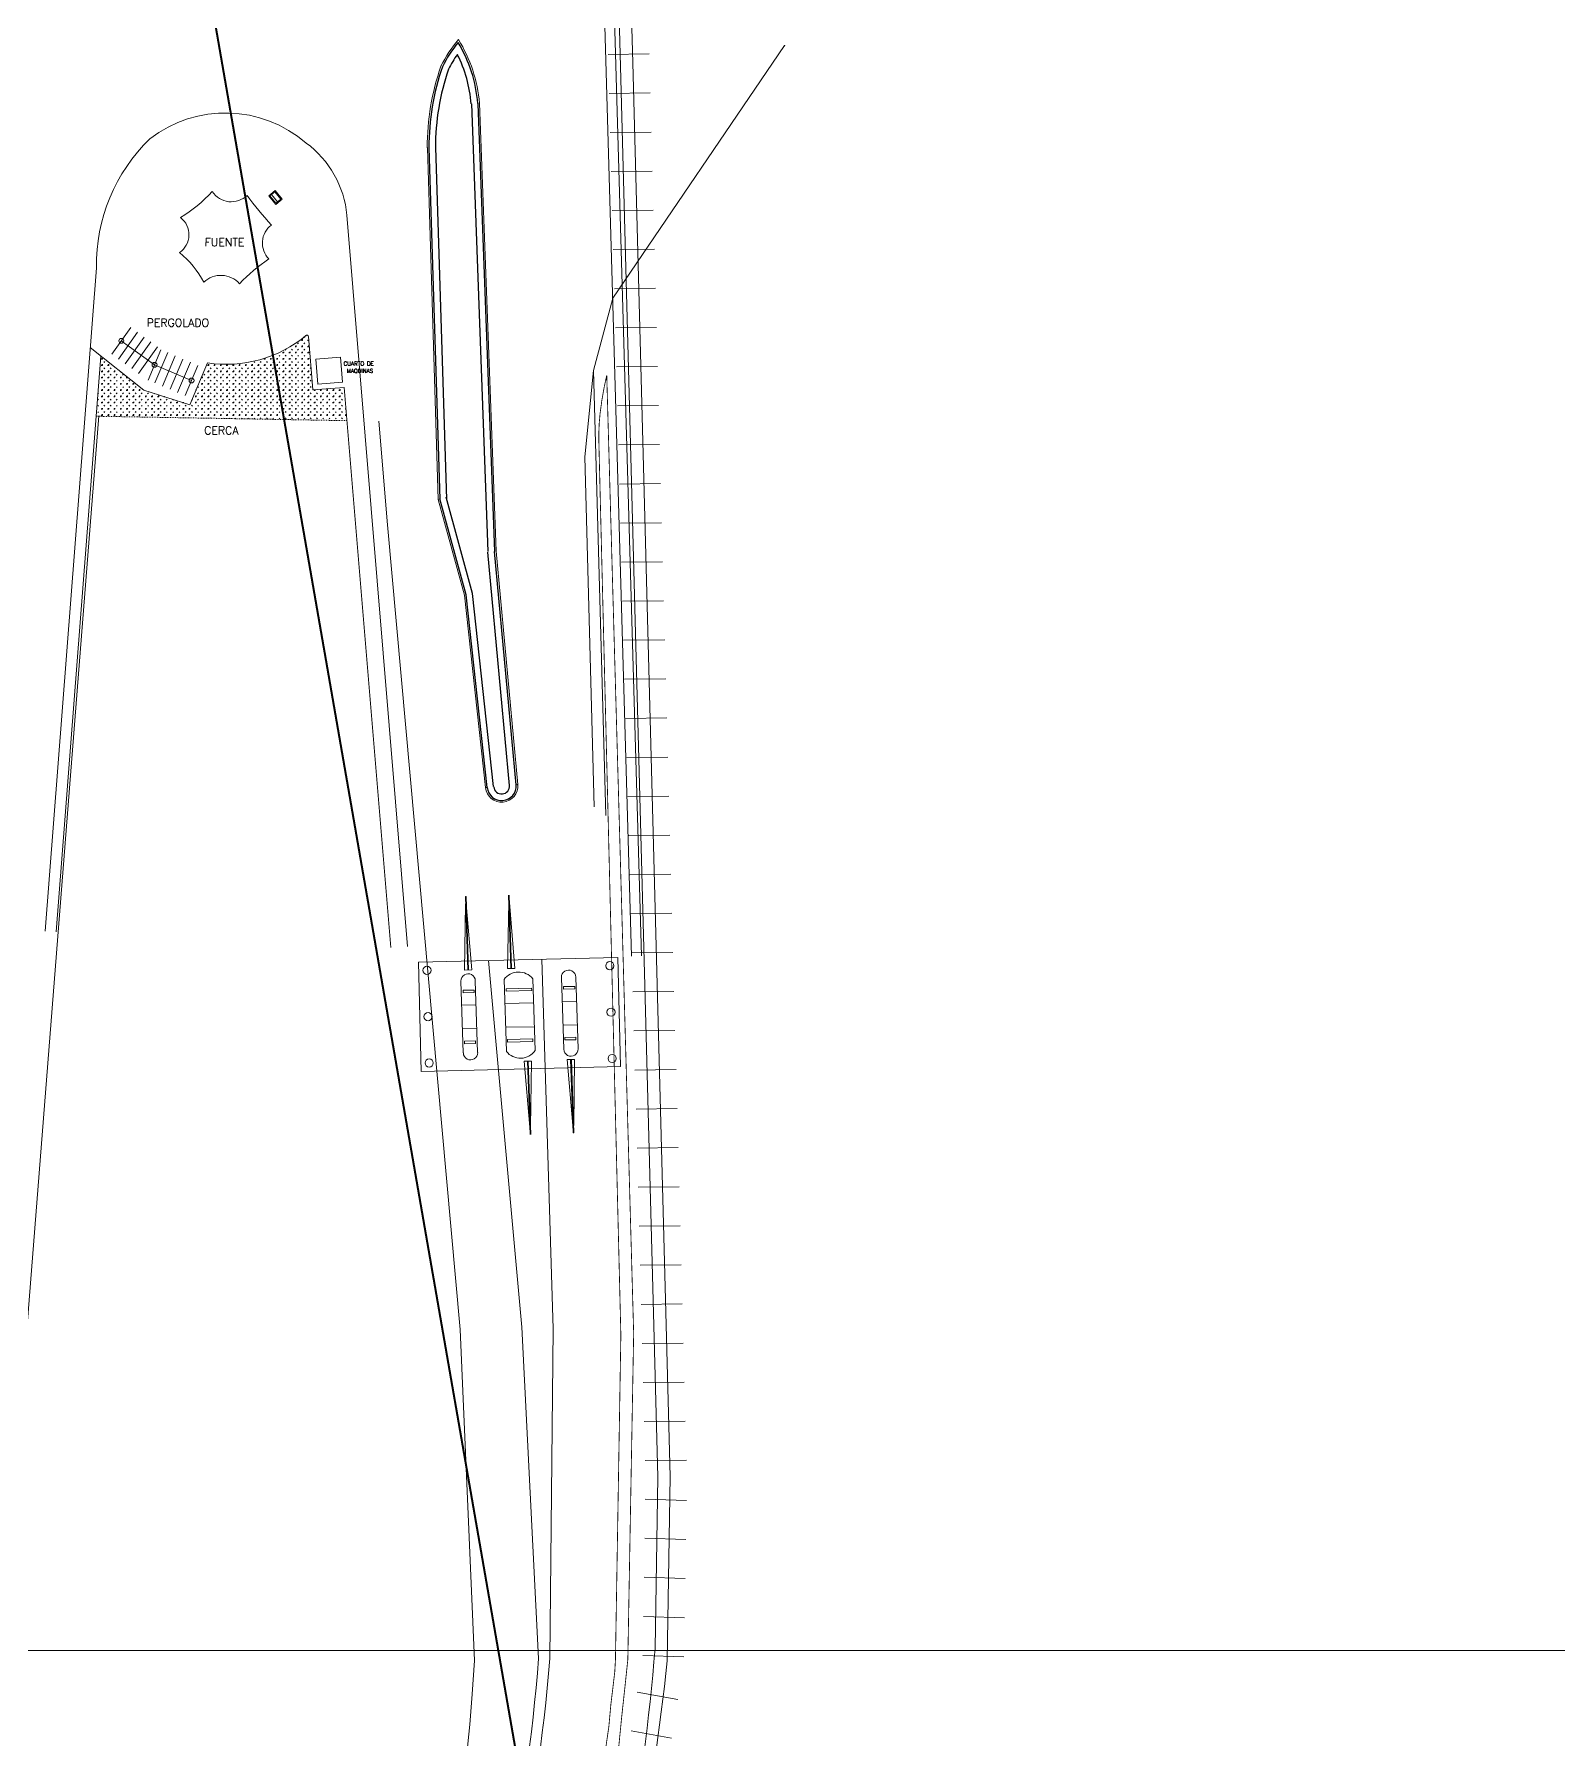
# Model space of a CAD drawing. Header units: millimetres. Extents: x 694000 to 697250, y 2830250 to 2835500.
# Drawn here: x 695037 to 695222.8, y 2832489.1 to 2832696.9 of the extents above; entities that cross this region are included whole.
import ezdxf

# ---------------------------------------------------------------- set-up
doc = ezdxf.new("R2010")
doc.units = ezdxf.units.MM
doc.header["$LTSCALE"] = 0.005
doc.header["$PDSIZE"] = 0.5
doc.linetypes.add('DASHED2', pattern=[9.525, 6.35, -3.175])
doc.layers.get('0').update_dxf_attribs({"lineweight": 9})
for name, color, linetype, lineweight in [('Area Verde', 3, 'Continuous', 30), ('EJE DE COORDENADAS', 8, 'Continuous', 9), ('FERROCARRIL', 44, 'Continuous', 0), ('INFRAESTRUCTURA1', 7, 'Continuous', 0), ('Puntos de Control', 6, 'Continuous', 0)]:
    doc.layers.add(name, color=color, linetype=linetype, lineweight=lineweight)
doc.styles.get("Standard").update_dxf_attribs({"font": 'romans.shx'})

# ---------------------------------------------------------------- blocks, each defined once
blk = doc.blocks.new('VIGA')
at = {"layer": 'FERROCARRIL'}
blk.add_lwpolyline([(-0.06, -3.53), (0.02, 1.47)], dxfattribs=at)

msp = doc.modelspace()

# ---------------------------------------------------------------- hatches: boundary and pattern name
at = {"layer": 'Area Verde', "lineweight": -3}
h = msp.add_hatch(dxfattribs=at)
h.set_pattern_fill('GRASS', color=256, scale=0.03, angle=45, style=0)
h.set_pattern_definition([(135, (0, 0), (-0.76199948061, 6e-17), [0.142875, -0.934755]), (90, (0, 0), (-0.762, 2e-16), [0.142875, -0.619125]), (180, (0, 0), (-2e-16, -0.762), [0.142875, -0.619125])])
h.paths.add_polyline_path([(695075.15, 2832649.79), (695074.82, 2832653.84), (695070.98, 2832653.53), (695070.45, 2832660.04, 0.541965), (695070.15, 2832660.16, -0.212563), (695058.15, 2832656.83), (695055.98, 2832651.72), (695050.39, 2832653.51), (695045.17, 2832657.65), (695044.6, 2832650.33)])

# ---------------------------------------------------------------- linework, layer by layer
for p, q in [((695090.88, 2832578.64), (695089.13, 2832578.6)), ((695097.88, 2832578.87), (695094.38, 2832578.79)), ((695103.12, 2832579.09), (695101.37, 2832579.04)), ((695089.23, 2832575.7), (695090.98, 2832575.74)), ((695094.47, 2832575.89), (695097.97, 2832575.97)), ((695101.47, 2832576.14), (695103.22, 2832576.19))]:
    msp.add_line(p, q)
for points in [[(695089.46, 2832582.86), (695089.6, 2832590.92)], [(695089.87, 2832582.86), (695089.57, 2832591.81)], [(695089.66, 2832591.81), (695089.57, 2832591.81)], [(695089.96, 2832582.87), (695089.66, 2832591.81)], [(695090.36, 2832582.88), (695089.69, 2832590.92)], [(695094.71, 2832583.05), (695094.85, 2832591.11)], [(695095.12, 2832583.05), (695094.82, 2832592)], [(695095.21, 2832583.06), (695094.91, 2832592)], [(695095.61, 2832583.07), (695094.94, 2832591.11)], [(695090.36, 2832582.88), (695089.46, 2832582.86)], [(695095.61, 2832583.07), (695094.71, 2832583.05)], [(695089.32, 2832572.77), (695089.03, 2832581.51)], [(695091.07, 2832572.83), (695090.78, 2832581.57)], [(695094.57, 2832572.96), (695094.28, 2832581.7)], [(695098.07, 2832573.06), (695097.78, 2832581.8)], [(695101.57, 2832573.21), (695101.28, 2832581.96)], [(695103.32, 2832573.27), (695103.02, 2832582.02)], [(695096.74, 2832571.76), (695097.64, 2832571.78)], [(695096.74, 2832571.76), (695097.43, 2832563.72)], [(695097.15, 2832571.77), (695097.46, 2832562.82)], [(695097.24, 2832571.77), (695097.55, 2832562.83)], [(695097.64, 2832571.78), (695097.52, 2832563.72)], [(695101.99, 2832571.96), (695102.89, 2832571.98)], [(695101.99, 2832571.96), (695102.68, 2832563.92)], [(695102.4, 2832571.97), (695102.71, 2832563.02)], [(695102.49, 2832571.97), (695102.8, 2832563.03)], [(695102.89, 2832571.98), (695102.77, 2832563.92)], [(695102.71, 2832563.02), (695102.8, 2832563.03)]]:
    msp.add_lwpolyline(points)
for points in [[(695083.86, 2832583.82), (695084.19, 2832570.52), (695108.48, 2832571.11), (695108.16, 2832584.41)], [(695097.65, 2832580.67), (695094.54, 2832580.59), (695094.55, 2832580.29), (695097.66, 2832580.37)], [(695102.9, 2832580.88), (695101.54, 2832580.85), (695101.54, 2832580.55), (695102.9, 2832580.58)], [(695090.65, 2832580.43), (695089.29, 2832580.4), (695089.3, 2832580.1), (695090.66, 2832580.13)], [(695097.8, 2832574.47), (695097.81, 2832574.17), (695094.7, 2832574.09), (695094.69, 2832574.39)], [(695103.05, 2832574.68), (695103.05, 2832574.38), (695101.69, 2832574.35), (695101.69, 2832574.65)], [(695090.81, 2832574.24), (695090.81, 2832573.94), (695089.45, 2832573.9), (695089.45, 2832574.2)]]:
    msp.add_lwpolyline(points, close=True)
for centre in [(695084.89, 2832582.84), (695107.18, 2832583.39), (695085.02, 2832577.19), (695107.32, 2832577.74), (695107.46, 2832572.09), (695085.16, 2832571.55)]:
    msp.add_circle(centre, 0.5)
for centre, radius, start, end in [((695096.07, 2832580.44), 2.19, 38.4966, 144.805), ((695102.15, 2832581.99), 0.875, 1.8748, 181.9338), ((695089.91, 2832581.54), 0.875, 1.8748, 181.9338), ((695090.2, 2832572.8), 0.875, 181.876, 1.9326), ((695096.28, 2832574.32), 2.19, 218.4976, 324.804), ((695102.44, 2832573.24), 0.875, 181.876, 1.9326)]:
    msp.add_arc(centre, radius, start, end)
at = {"layer": 'EJE DE COORDENADAS'}
msp.add_line((694000, 2832500), (697250, 2832500), dxfattribs=at)
at = {"layer": 'FERROCARRIL', "elevation": 7.25}
for points in [[(694962.7, 2832223.86), (695009.45, 2832293.6), (695069.46, 2832382.7, 0.025446), (695089, 2832414.16, 0.032516), (695103.46, 2832449.06, 0.048682), (695112.68, 2832500.23), (695113.02, 2832521.13), (695108.48, 2832692.94), (695093.1, 2833260.58)], [(695090.38, 2832413.48, 0.01708), (695105.1, 2832449.29, 0.037119), (695114.17, 2832498.74), (695114.52, 2832521.18), (695109.97, 2832693.36), (695093.87, 2833260.58)]]:
    msp.add_lwpolyline(points, format="xyb", dxfattribs=at)
at = {"layer": 'FERROCARRIL'}
for points in [[(695102.37, 2832843.85), (695109.83, 2832584.57)], [(695103.57, 2832843.89), (695111.03, 2832584.6)]]:
    msp.add_lwpolyline(points, dxfattribs=at)
at = {"layer": 'INFRAESTRUCTURA1'}
for p, q in [((695084.94, 2832683.03), (695086.26, 2832640.2)), ((695066.67, 2832676.44), (695065.94, 2832677.33)), ((695046.48, 2832657.89), (695048.82, 2832661.13)), ((695047.3, 2832657.3), (695049.63, 2832660.55)), ((695048.11, 2832656.72), (695050.44, 2832659.96)), ((695048.92, 2832656.13), (695051.26, 2832659.38)), ((695049.73, 2832655.55), (695052.07, 2832658.79)), ((695050.91, 2832654.73), (695052.47, 2832658.41)), ((695051.74, 2832654.4), (695053.31, 2832658.08)), ((695052.66, 2832654.01), (695054.23, 2832657.69)), ((695053.59, 2832653.62), (695055.15, 2832657.3)), ((695054.51, 2832653.23), (695056.07, 2832656.91)), ((695055.43, 2832652.84), (695056.99, 2832656.52)), ((695058.15, 2832656.83), (695055.98, 2832651.72))]:
    msp.add_line(p, q, dxfattribs=at)
at = {"layer": 'INFRAESTRUCTURA1', "lineweight": -3}
for p, q in [((695085.14, 2832683.04), (695086.46, 2832640.21)), ((695085.94, 2832683.06), (695087.26, 2832640.23))]:
    msp.add_line(p, q, dxfattribs=at)
at = {"layer": 'INFRAESTRUCTURA1'}
for points in [[(695027.02, 2832650.14), (695030.05, 2832688.64, -0.267454), (695044.31, 2832703.45, 0.09049), (695057.16, 2832710.79, 0.144054), (695067.03, 2832721.94, 0.08556), (695071.07, 2832731.89), (695071.93, 2832755.99), (695076.47, 2832843.51)], [(695038.36, 2832587.62), (695044.62, 2832668.42, -0.208012), (695051.13, 2832684.12, -0.357207), (695070.16, 2832683.61, -0.215247), (695075.14, 2832674.81), (695082.52, 2832585.74)], [(695065.63, 2832669.49, 0.050305), (695062.05, 2832666.47, 0.428398), (695057.71, 2832666.65, 0.098238), (695054.74, 2832670.26, 0.508392), (695054.87, 2832674.52, 0.066013), (695058.73, 2832677.69, 0.468151), (695062.98, 2832677.23, 0.032618), (695065.95, 2832673.62, 0.458789), (695065.63, 2832669.49)]]:
    msp.add_lwpolyline(points, format="xyb", dxfattribs=at)
for points in [[(695107.53, 2832664.73), (695128.48, 2832695.48)], [(695091.29, 2832688.45), (695093.33, 2832633.88)], [(695107.53, 2832664.73), (695105.19, 2832655.9)], [(695070.45, 2832660.04), (695070.98, 2832653.53), (695074.82, 2832653.84)], [(695039.73, 2832587.52), (695045.17, 2832657.65)], [(695043.87, 2832658.69), (695050.39, 2832653.51), (695055.98, 2832651.72)], [(695105.19, 2832655.9), (695104.14, 2832645.38)], [(695105.19, 2832655.9), (695106.7, 2832601.71)], [(695074.82, 2832653.84), (695080.47, 2832585.63)], [(695104.14, 2832645.38), (695105.26, 2832602.75)], [(695089.45, 2832628.54), (695086.26, 2832640.2)], [(695095.95, 2832605.45), (695093.33, 2832633.88), (695093.33, 2832633.88)], [(695089.45, 2832628.54), (695092.03, 2832605.1)]]:
    msp.add_lwpolyline(points, dxfattribs=at)
at = {"layer": 'INFRAESTRUCTURA1', "lineweight": -3}
for points in [[(695090.3, 2832688.37), (695092.33, 2832633.84)], [(695091.09, 2832688.4), (695093.13, 2832633.87)], [(695092.23, 2832605.12), (695089.65, 2832628.57), (695086.46, 2832640.25)], [(695093.02, 2832605.21), (695090.44, 2832628.72), (695087.23, 2832640.46)], [(695094.95, 2832605.36), (695092.33, 2832633.79)], [(695095.75, 2832605.44), (695093.13, 2832633.86)]]:
    msp.add_lwpolyline(points, dxfattribs=at)
at = {"layer": 'INFRAESTRUCTURA1'}
for points in [[(695066.46, 2832676.14), (695067.24, 2832676.78), (695066.38, 2832677.82), (695065.61, 2832677.19)], [(695066.48, 2832676.28), (695067.1, 2832676.79), (695066.37, 2832677.68), (695065.75, 2832677.17)], [(695071.59, 2832654.24), (695074.59, 2832654.49), (695074.34, 2832657.53), (695071.34, 2832657.28)]]:
    msp.add_lwpolyline(points, close=True, dxfattribs=at)
at = {"layer": 'INFRAESTRUCTURA1', "color": 5}
msp.add_lwpolyline([(695047.65, 2832659.51), (695051.7, 2832656.59), (695056.21, 2832654.68)], dxfattribs=at)
at = {"layer": 'INFRAESTRUCTURA1', "color": 30, "linetype": 'Continuous', "const_width": 0.1, "elevation": 7.25}
msp.add_lwpolyline([(695106.47, 2832486.67), (695107.06, 2832490.73), (695107.3, 2832493.4), (695107.51, 2832495.12), (695107.78, 2832497.41), (695107.86, 2832498.85), (695108.52, 2832538.42), (695105.84, 2832647.22, -0.034625), (695105.99, 2832650.68, -0.029077), (695106.8, 2832655.32), (695110.08, 2832538.62), (695109.37, 2832498.89), (695109.06, 2832495.94), (695108.63, 2832491.97), (695108.25, 2832488.15)], format="xyb", dxfattribs=at)
at = {"layer": 'INFRAESTRUCTURA1', "elevation": 7.25}
for points in [[(695044.91, 2832650.36), (695022.12, 2832361.78)], [(695089.72, 2832487.02), (695090.13, 2832490.95), (695090.4, 2832494.68), (695090.69, 2832498.75), (695088.95, 2832539.07), (695080.07, 2832637.11), (695079.02, 2832649.71)], [(695098.5, 2832499.01), (695096.44, 2832539.36), (695092.38, 2832584.03)], [(695098.89, 2832584.18), (695100.29, 2832539.18), (695099.87, 2832498.99)]]:
    msp.add_lwpolyline(points, dxfattribs=at)
at = {"layer": 'INFRAESTRUCTURA1', "linetype": 'DASHED2', "ltscale": 0.4}
msp.add_lwpolyline([(695044.6, 2832650.33), (695075.15, 2832649.79)], dxfattribs=at)
at = {"layer": 'INFRAESTRUCTURA1'}
for centre in [(695047.65, 2832659.51), (695051.7, 2832656.59), (695056.21, 2832654.68)]:
    msp.add_circle(centre, 0.3, dxfattribs=at)
for centre, radius, start, end in [((695099.53, 2832686.75), 14.35, 138.7945, 154.2849), ((695073.92, 2832687.01), 17.43, 4.7405, 31.8363), ((695115.08, 2832683.11), 30.15, 160.8966, 180.1566), ((695060.42, 2832671.96), 15.3, 261.497, 309.4984), ((695070.26, 2832660), 0.193, 11.2648, 133.7975), ((695093.99, 2832605.28), 1.97, 185.1772, 5.1772), ((694869.98, 2832517.06, 7.25), 229.23, 341.1299, 355.485), ((694872.03, 2832517.94, 7.25), 228.63, 340.7571, 355.2448)]:
    msp.add_arc(centre, radius, start, end, dxfattribs=at)
at = {"layer": 'INFRAESTRUCTURA1', "lineweight": -3}
for centre, radius, start, end in [((695099.53, 2832686.75), 14.15, 139.9002, 154.2849), ((695073.92, 2832687.01), 17.23, 4.7405, 30.9267), ((695115.08, 2832683.11), 29.95, 160.9188, 180.1566), ((695099.53, 2832686.75), 13.35, 144.9904, 154.0394), ((695073.92, 2832687.01), 16.43, 4.7405, 26.767), ((695115.08, 2832683.11), 29.15, 161.0113, 180.1566), ((695093.99, 2832605.28), 1.77, 185.1772, 5.1772), ((695093.99, 2832605.28), 0.967, 185.1772, 5.1772)]:
    msp.add_arc(centre, radius, start, end, dxfattribs=at)
at = {"layer": 'INFRAESTRUCTURA1'}
for p in [(695088.73, 2832696.21), (695128.48, 2832695.48), (695086.6, 2832692.98), (695091.29, 2832688.45, 38), (695084.94, 2832683.03), (695047.65, 2832659.51), (695051.7, 2832656.59), (695086.26, 2832640.2), (695095.9, 2832605.45), (695092.08, 2832605.1)]:
    msp.add_point(p, dxfattribs=at)
at = {"layer": 'Puntos de Control', "color": 6, "lineweight": 40, "elevation": 7.25}
msp.add_lwpolyline([(695097.61, 2832477.07), (695055.2, 2832720.69), (695055.2, 2832720.69)], dxfattribs=at)

# ---------------------------------------------------------------- block references
at = {"layer": 'FERROCARRIL'}
for p, rotation in [((695108.44, 2832694.43, 7.25), 91.55172541122886), ((695108.57, 2832689.67, 7.25), 91.51324983282252), ((695108.69, 2832684.91, 7.25), 91.51324983282252), ((695108.82, 2832680.15, 7.25), 91.51324983282252), ((695108.94, 2832675.4, 7.25), 91.51324983282252), ((695109.07, 2832670.64, 7.25), 91.51324983282252), ((695109.2, 2832665.88, 7.25), 91.51324983282252), ((695109.32, 2832661.12, 7.25), 91.51324983282252), ((695109.45, 2832656.36, 7.25), 91.51324983282252), ((695109.57, 2832651.6, 7.25), 91.51324983282252), ((695109.7, 2832646.85, 7.25), 91.51324983282252), ((695109.82, 2832642.09, 7.25), 91.51324983282252), ((695109.95, 2832637.33, 7.25), 91.51324983282252), ((695110.08, 2832632.57, 7.25), 91.51324983282252), ((695110.2, 2832627.81, 7.25), 91.51324983282252), ((695110.33, 2832623.05, 7.25), 91.51324983282252), ((695110.45, 2832618.3, 7.25), 91.51324983282252), ((695110.58, 2832613.54, 7.25), 91.51324983282252), ((695110.7, 2832608.78, 7.25), 91.51324983282252), ((695110.83, 2832604.02, 7.25), 91.51324983282252), ((695110.96, 2832599.26, 7.25), 91.51324983282252), ((695111.08, 2832594.5, 7.25), 91.51324983282252), ((695111.21, 2832589.75, 7.25), 91.51324983282252), ((695111.33, 2832584.99, 7.25), 91.51324983282252), ((695111.46, 2832580.23, 7.25), 91.51324983282252), ((695111.58, 2832575.47, 7.25), 91.51324983282252), ((695111.71, 2832570.71, 7.25), 91.51324983282252), ((695111.84, 2832565.95, 7.25), 91.51324983282252), ((695111.96, 2832561.2, 7.25), 91.51324983282252), ((695112.09, 2832556.44, 7.25), 91.51324983282252), ((695112.21, 2832551.68, 7.25), 91.51324983282252), ((695112.34, 2832546.92, 7.25), 91.51324983282252), ((695112.46, 2832542.16, 7.25), 91.51324983282252), ((695112.59, 2832537.4, 7.25), 91.51324983282252), ((695112.72, 2832532.65, 7.25), 91.51324983282252), ((695112.84, 2832527.89, 7.25), 91.51324983282252), ((695112.97, 2832523.13, 7.25), 91.51324983282252), ((695112.97, 2832518.37, 7.25), 89.0682091401884), ((695112.9, 2832513.61, 7.25), 89.0682091401884), ((695112.82, 2832508.85, 7.25), 89.0682091401884), ((695112.74, 2832504.09, 7.25), 89.0682091401884), ((695112.67, 2832499.33, 7.25), 89.0682091401884), ((695111.97, 2832494.63, 7.25), 80.78642070852996), ((695111.22, 2832489.93, 7.25), 80.97728368521287)]:
    msp.add_blockref('VIGA', p, dxfattribs=dict(at, rotation=rotation))

# ---------------------------------------------------------------- texts
for s, height, p in [('FUENTE', 0.975, (695057.8, 2832671.04, -38)), ('PERGOLADO', 0.975, (695050.74, 2832661.24, -38)), ('CUARTO DE ', 0.487, (695074.74, 2832656.5, -38)), ('MAQUINAS', 0.487, (695075.12, 2832655.62, -38)), ('CERCA', 0.975, (695057.75, 2832648.12, -38))]:
    msp.add_text(s, height=height, rotation=359.9422).set_placement(p)

doc.saveas('drawing.dxf')
